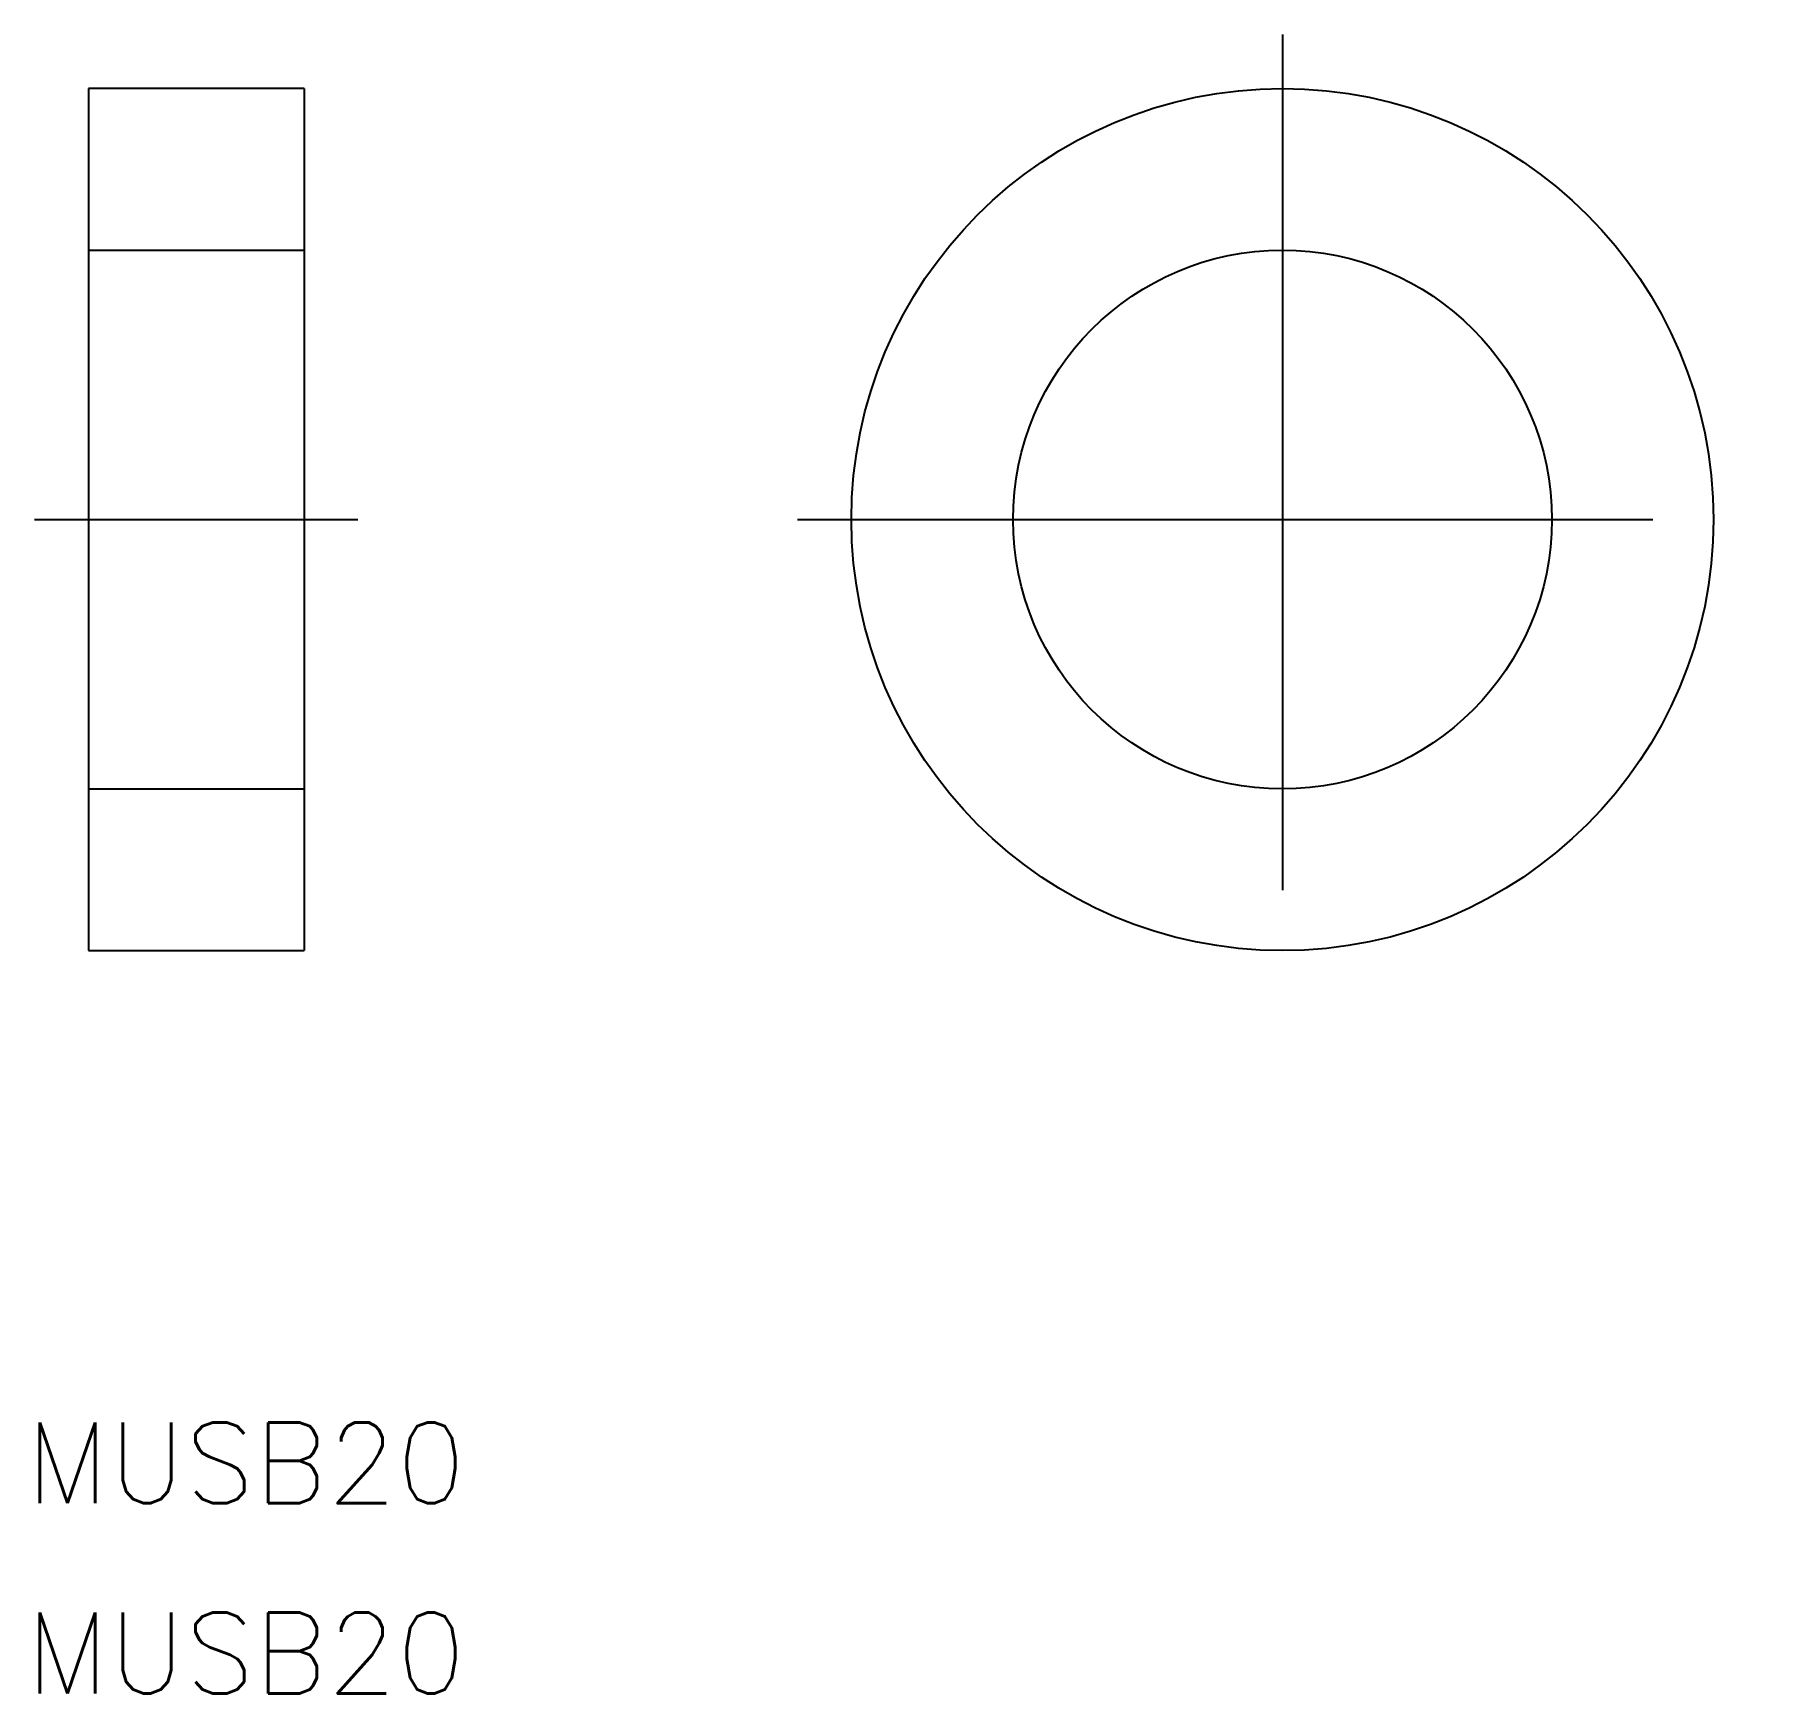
# Model space of a CAD drawing. Extents: x -2 to 62.3, y -43.6 to 18.
import ezdxf

# ---------------------------------------------------------------- set-up
doc = ezdxf.new("R2010")
doc.units = 0
doc.linetypes.add('CENTER', pattern=[50.8, 31.75, -6.35, 6.35, -6.35])
doc.linetypes.add('DASHED', pattern=[19.05, 12.7, -6.35])
doc.layers.get('0').update_dxf_attribs({"linetype": 'CONTINUOUS'})
doc.layers.add('CENTER', color=1, linetype='CENTER')
doc.styles.get("Standard").update_dxf_attribs({"font": 'txt.shx', "height": 3, "bigfont": 'bigfont.shx'})

msp = doc.modelspace()

# ---------------------------------------------------------------- linework, layer by layer
at = {"color": 7, "linetype": 'CONTINUOUS'}
for p, q in [((0, 16), (0, -16)), ((8, 16), (0, 16)), ((8, 16), (8, -16)), ((0, -16), (8, -16))]:
    msp.add_line(p, q, dxfattribs=at)
at = {"color": 3, "linetype": 'DASHED'}
for p, q in [((0, 10), (8, 10)), ((0, -10), (8, -10))]:
    msp.add_line(p, q, dxfattribs=at)
at = {"color": 7, "linetype": 'CONTINUOUS'}
for radius in [16, 10]:
    msp.add_circle((44.316, 0), radius, dxfattribs=at)
at = {"layer": 'CENTER', "color": 1, "linetype": 'CENTER'}
for p, q in [((44.316, 18), (44.316, -18)), ((-2, 0), (10, 0)), ((26.316, 0), (62.316, 0))]:
    msp.add_line(p, q, dxfattribs=at)

# ---------------------------------------------------------------- texts
at = {"color": 7, "linetype": 'CONTINUOUS'}
for p in [(-2.328, -36.51), (-2.328, -43.569)]:
    msp.add_text('MUSB20', height=3, dxfattribs=at).set_placement(p)

doc.saveas('drawing.dxf')
